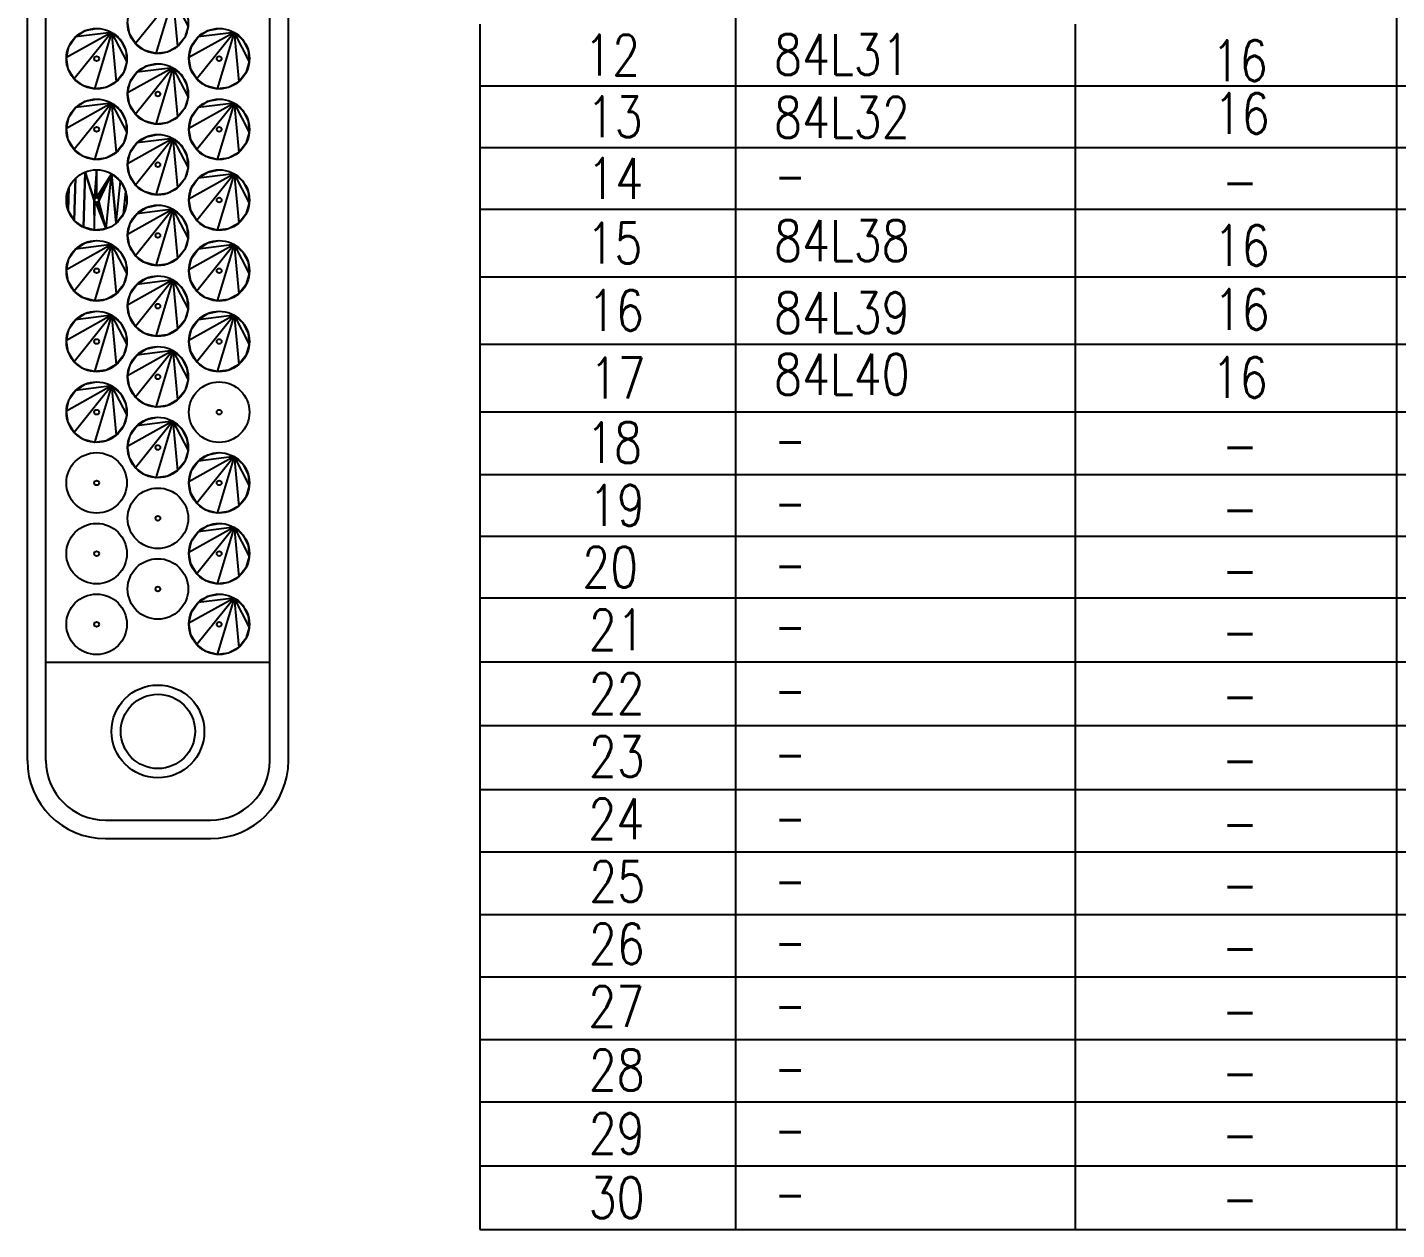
# Model space of a CAD drawing. Extents: x 260 to 819, y -886 to -454.
# Drawn here: x 499.7 to 586.3, y -694.9 to -618.8 of the extents above; entities that cross this region are included whole.
import ezdxf

# ---------------------------------------------------------------- set-up
doc = ezdxf.new("R2010")
doc.units = 0
doc.header["$LTSCALE"] = 150
doc.header["$MEASUREMENT"] = 0
doc.layers.get('0').update_dxf_attribs({"color": 6, "linetype": 'CONTINUOUS'})
doc.layers.add('현배선도', color=7, linetype='CONTINUOUS')
doc.styles.get("Standard").update_dxf_attribs({"font": 'romans.shx', "width": 0.8, "bigfont": 'whgtxt.shx'})

msp = doc.modelspace()

# ---------------------------------------------------------------- linework, layer by layer
at = {"color": 7, "linetype": 'Continuous'}
for p, q in [((499.667, -665.255), (499.667, -562.936)), ((500.842, -665.255), (500.842, -562.936)), ((515.012, -665.255), (515.012, -562.936)), ((516.187, -665.255), (516.187, -562.936)), ((500.842, -659.027), (515.012, -659.027)), ((504.602, -669.015), (511.252, -669.015)), ((504.602, -670.19), (511.252, -670.19))]:
    msp.add_line(p, q, dxfattribs=at)
for points in [[(508.876, -616.908), (506.506, -619.856), (506.128, -619.23), (506.013, -618.508)], [(508.876, -616.908), (507.799, -620.483), (507.092, -620.295), (506.506, -619.856)], [(508.876, -616.908), (509.163, -620.035), (508.524, -620.391), (507.799, -620.483)], [(508.876, -616.908), (509.833, -618.764), (509.621, -619.465), (509.163, -620.035)], [(504.999, -619.147), (502.629, -622.095), (502.251, -621.468), (502.135, -620.746)], [(504.999, -619.147), (502.135, -620.746), (502.299, -620.033), (502.718, -619.433)], [(504.999, -619.147), (503.921, -622.721), (503.214, -622.534), (502.629, -622.095)], [(504.999, -619.147), (502.718, -619.433), (503.331, -619.035), (504.05, -618.895)], [(504.999, -619.147), (505.286, -622.273), (504.647, -622.63), (503.921, -622.721)], [(504.999, -619.147), (505.553, -619.624), (505.888, -620.274), (505.955, -621.003)], [(504.999, -619.147), (505.955, -621.003), (505.744, -621.703), (505.286, -622.273)], [(512.754, -619.147), (510.384, -622.095), (510.006, -621.468), (509.89, -620.746)], [(512.754, -619.147), (509.89, -620.746), (510.054, -620.033), (510.473, -619.433)], [(512.754, -619.147), (511.676, -622.721), (510.969, -622.534), (510.384, -622.095)], [(512.754, -619.147), (510.473, -619.433), (511.086, -619.035), (511.805, -618.895)], [(512.754, -619.147), (513.041, -622.273), (512.402, -622.63), (511.676, -622.721)], [(512.754, -619.147), (513.308, -619.624), (513.643, -620.274), (513.71, -621.003)], [(512.754, -619.147), (513.71, -621.003), (513.499, -621.703), (513.041, -622.273)], [(508.876, -621.385), (506.596, -621.672), (507.209, -621.273), (507.927, -621.133)], [(508.876, -621.385), (506.506, -624.333), (506.128, -623.707), (506.013, -622.984)], [(508.876, -621.385), (506.013, -622.984), (506.177, -622.271), (506.596, -621.672)], [(508.876, -621.385), (507.799, -624.959), (507.092, -624.772), (506.506, -624.333)], [(508.876, -621.385), (509.163, -624.512), (508.524, -624.868), (507.799, -624.959)], [(508.876, -621.385), (509.431, -621.862), (509.766, -622.513), (509.833, -623.241)], [(508.876, -621.385), (509.833, -623.241), (509.621, -623.941), (509.163, -624.512)], [(504.999, -623.623), (502.629, -626.571), (502.251, -625.945), (502.135, -625.223)], [(504.999, -623.623), (502.135, -625.223), (502.299, -624.51), (502.718, -623.91)], [(504.999, -623.623), (503.921, -627.198), (503.214, -627.01), (502.629, -626.571)], [(504.999, -623.623), (502.718, -623.91), (503.331, -623.511), (504.05, -623.372)], [(504.999, -623.623), (505.286, -626.75), (504.647, -627.107), (503.921, -627.198)], [(504.999, -623.623), (505.553, -624.101), (505.888, -624.751), (505.955, -625.479)], [(504.999, -623.623), (505.955, -625.479), (505.744, -626.18), (505.286, -626.75)], [(512.754, -623.623), (510.384, -626.571), (510.006, -625.945), (509.89, -625.223)], [(512.754, -623.623), (509.89, -625.223), (510.054, -624.51), (510.473, -623.91)], [(512.754, -623.623), (511.676, -627.198), (510.969, -627.01), (510.384, -626.571)], [(512.754, -623.623), (510.473, -623.91), (511.086, -623.511), (511.805, -623.372)], [(512.754, -623.623), (513.041, -626.75), (512.402, -627.107), (511.676, -627.198)], [(512.754, -623.623), (513.308, -624.101), (513.643, -624.751), (513.71, -625.479)], [(512.754, -623.623), (513.71, -625.479), (513.499, -626.18), (513.041, -626.75)], [(508.876, -625.862), (506.596, -626.148), (507.209, -625.75), (507.927, -625.61)], [(508.876, -625.862), (506.506, -628.81), (506.128, -628.183), (506.013, -627.461)], [(508.876, -625.862), (506.013, -627.461), (506.177, -626.748), (506.596, -626.148)], [(508.876, -625.862), (507.799, -629.436), (507.092, -629.249), (506.506, -628.81)], [(508.876, -625.862), (509.163, -628.988), (508.524, -629.345), (507.799, -629.436)], [(508.876, -625.862), (509.431, -626.339), (509.766, -626.989), (509.833, -627.718)], [(508.876, -625.862), (509.833, -627.718), (509.621, -628.418), (509.163, -628.988)], [(503.331, -627.988), (503.214, -631.487), (502.629, -631.048), (502.718, -628.387)], [(503.921, -631.675), (503.214, -631.487), (503.331, -627.988), (503.897, -629.764)], [(504.05, -627.848), (503.897, -629.764), (503.331, -627.988)], [(504.05, -627.848), (503.942, -629.656), (503.908, -629.705), (503.897, -629.764)], [(504.05, -627.848), (504.05, -629.611), (503.991, -629.623), (503.942, -629.656)], [(504.999, -628.1), (504.05, -629.611), (504.05, -627.848)], [(504.999, -628.1), (504.158, -629.656), (504.108, -629.623), (504.05, -629.611)], [(504.999, -628.1), (504.202, -629.764), (504.191, -629.705), (504.158, -629.656)], [(504.647, -631.583), (504.191, -629.822), (504.202, -629.764), (504.999, -628.1)], [(504.647, -631.583), (504.999, -628.1), (505.286, -631.227)], [(505.286, -631.227), (504.999, -628.1), (505.553, -628.577)], [(512.754, -628.1), (510.384, -631.048), (510.006, -630.422), (509.89, -629.699)], [(512.754, -628.1), (509.89, -629.699), (510.054, -628.986), (510.473, -628.387)], [(512.754, -628.1), (511.676, -631.675), (510.969, -631.487), (510.384, -631.048)], [(512.754, -628.1), (510.473, -628.387), (511.086, -627.988), (511.805, -627.848)], [(512.754, -628.1), (513.041, -631.227), (512.402, -631.583), (511.676, -631.675)], [(512.754, -628.1), (513.308, -628.577), (513.643, -629.228), (513.71, -629.956)], [(512.754, -628.1), (513.71, -629.956), (513.499, -630.657), (513.041, -631.227)], [(502.299, -628.986), (502.251, -630.422), (502.135, -629.699)], [(502.718, -628.387), (502.629, -631.048), (502.251, -630.422), (502.299, -628.986)], [(505.744, -630.657), (505.286, -631.227), (505.553, -628.577), (505.888, -629.228)], [(503.921, -631.675), (503.897, -629.764), (503.908, -629.822), (503.942, -629.872)], [(504.647, -631.583), (503.921, -631.675), (503.942, -629.872), (503.991, -629.905)], [(504.647, -631.583), (503.991, -629.905), (504.05, -629.916), (504.108, -629.905)], [(504.647, -631.583), (504.108, -629.905), (504.158, -629.872), (504.191, -629.822)], [(505.744, -630.657), (505.888, -629.228), (505.955, -629.956)], [(508.876, -630.339), (506.506, -633.286), (506.128, -632.66), (506.013, -631.938)], [(508.876, -630.339), (506.013, -631.938), (506.177, -631.225), (506.596, -630.625)], [(508.876, -630.339), (507.799, -633.913), (507.092, -633.725), (506.506, -633.286)], [(508.876, -630.339), (506.596, -630.625), (507.209, -630.226), (507.927, -630.087)], [(508.876, -630.339), (509.163, -633.465), (508.524, -633.822), (507.799, -633.913)], [(508.876, -630.339), (509.431, -630.816), (509.766, -631.466), (509.833, -632.195)], [(508.876, -630.339), (509.833, -632.195), (509.621, -632.895), (509.163, -633.465)], [(504.999, -632.577), (502.629, -635.525), (502.251, -634.898), (502.135, -634.176)], [(504.999, -632.577), (502.135, -634.176), (502.299, -633.463), (502.718, -632.864)], [(504.999, -632.577), (503.921, -636.151), (503.214, -635.964), (502.629, -635.525)], [(504.999, -632.577), (502.718, -632.864), (503.331, -632.465), (504.05, -632.325)], [(504.999, -632.577), (505.286, -635.703), (504.647, -636.06), (503.921, -636.151)], [(504.999, -632.577), (505.553, -633.054), (505.888, -633.704), (505.955, -634.433)], [(504.999, -632.577), (505.955, -634.433), (505.744, -635.133), (505.286, -635.703)], [(512.754, -632.577), (510.384, -635.525), (510.006, -634.898), (509.89, -634.176)], [(512.754, -632.577), (509.89, -634.176), (510.054, -633.463), (510.473, -632.864)], [(512.754, -632.577), (511.676, -636.151), (510.969, -635.964), (510.384, -635.525)], [(512.754, -632.577), (510.473, -632.864), (511.086, -632.465), (511.805, -632.325)], [(512.754, -632.577), (513.041, -635.703), (512.402, -636.06), (511.676, -636.151)], [(512.754, -632.577), (513.308, -633.054), (513.643, -633.704), (513.71, -634.433)], [(512.754, -632.577), (513.71, -634.433), (513.499, -635.133), (513.041, -635.703)], [(508.876, -634.815), (506.506, -637.763), (506.128, -637.137), (506.013, -636.414)], [(508.876, -634.815), (506.013, -636.414), (506.177, -635.702), (506.596, -635.102)], [(508.876, -634.815), (507.799, -638.39), (507.092, -638.202), (506.506, -637.763)], [(508.876, -634.815), (506.596, -635.102), (507.209, -634.703), (507.927, -634.564)], [(508.876, -634.815), (509.163, -637.942), (508.524, -638.298), (507.799, -638.39)], [(508.876, -634.815), (509.431, -635.293), (509.766, -635.943), (509.833, -636.671)], [(508.876, -634.815), (509.833, -636.671), (509.621, -637.372), (509.163, -637.942)], [(504.999, -637.054), (502.718, -637.34), (503.331, -636.942), (504.05, -636.802)], [(512.754, -637.054), (510.473, -637.34), (511.086, -636.942), (511.805, -636.802)], [(504.999, -637.054), (502.629, -640.002), (502.251, -639.375), (502.135, -638.653)], [(504.999, -637.054), (502.135, -638.653), (502.299, -637.94), (502.718, -637.34)], [(504.999, -637.054), (503.921, -640.628), (503.214, -640.441), (502.629, -640.002)], [(504.999, -637.054), (505.286, -640.18), (504.647, -640.537), (503.921, -640.628)], [(504.999, -637.054), (505.553, -637.531), (505.888, -638.181), (505.955, -638.91)], [(504.999, -637.054), (505.955, -638.91), (505.744, -639.61), (505.286, -640.18)], [(512.754, -637.054), (510.384, -640.002), (510.006, -639.375), (509.89, -638.653)], [(512.754, -637.054), (509.89, -638.653), (510.054, -637.94), (510.473, -637.34)], [(512.754, -637.054), (511.676, -640.628), (510.969, -640.441), (510.384, -640.002)], [(512.754, -637.054), (513.041, -640.18), (512.402, -640.537), (511.676, -640.628)], [(512.754, -637.054), (513.308, -637.531), (513.643, -638.181), (513.71, -638.91)], [(512.754, -637.054), (513.71, -638.91), (513.499, -639.61), (513.041, -640.18)], [(508.876, -639.292), (506.506, -642.24), (506.128, -641.614), (506.013, -640.891)], [(508.876, -639.292), (506.013, -640.891), (506.177, -640.178), (506.596, -639.579)], [(508.876, -639.292), (507.799, -642.866), (507.092, -642.679), (506.506, -642.24)], [(508.876, -639.292), (506.596, -639.579), (507.209, -639.18), (507.927, -639.04)], [(508.876, -639.292), (509.163, -642.419), (508.524, -642.775), (507.799, -642.866)], [(508.876, -639.292), (509.431, -639.769), (509.766, -640.42), (509.833, -641.148)], [(508.876, -639.292), (509.833, -641.148), (509.621, -641.848), (509.163, -642.419)], [(504.999, -641.53), (502.629, -644.478), (502.251, -643.852), (502.135, -643.13)], [(504.999, -641.53), (502.135, -643.13), (502.299, -642.417), (502.718, -641.817)], [(504.999, -641.53), (503.921, -645.105), (503.214, -644.917), (502.629, -644.478)], [(504.999, -641.53), (502.718, -641.817), (503.331, -641.418), (504.05, -641.279)], [(504.999, -641.53), (505.286, -644.657), (504.647, -645.014), (503.921, -645.105)], [(504.999, -641.53), (505.553, -642.008), (505.888, -642.658), (505.955, -643.386)], [(504.999, -641.53), (505.955, -643.386), (505.744, -644.087), (505.286, -644.657)], [(508.876, -643.769), (506.506, -646.717), (506.128, -646.09), (506.013, -645.368)], [(508.876, -643.769), (506.013, -645.368), (506.177, -644.655), (506.596, -644.055)], [(508.876, -643.769), (507.799, -647.343), (507.092, -647.156), (506.506, -646.717)], [(508.876, -643.769), (506.596, -644.055), (507.209, -643.657), (507.927, -643.517)], [(508.876, -643.769), (509.163, -646.895), (508.524, -647.252), (507.799, -647.343)], [(508.876, -643.769), (509.431, -644.246), (509.766, -644.896), (509.833, -645.625)], [(508.876, -643.769), (509.833, -645.625), (509.621, -646.325), (509.163, -646.895)], [(512.754, -646.007), (510.384, -648.955), (510.006, -648.329), (509.89, -647.606)], [(512.754, -646.007), (509.89, -647.606), (510.054, -646.893), (510.473, -646.294)], [(512.754, -646.007), (511.676, -649.582), (510.969, -649.394), (510.384, -648.955)], [(512.754, -646.007), (510.473, -646.294), (511.086, -645.895), (511.805, -645.755)], [(512.754, -646.007), (513.041, -649.134), (512.402, -649.49), (511.676, -649.582)], [(512.754, -646.007), (513.308, -646.484), (513.643, -647.135), (513.71, -647.863)], [(512.754, -646.007), (513.71, -647.863), (513.499, -648.564), (513.041, -649.134)], [(512.754, -650.484), (510.384, -653.432), (510.006, -652.805), (509.89, -652.083)], [(512.754, -650.484), (509.89, -652.083), (510.054, -651.37), (510.473, -650.771)], [(512.754, -650.484), (511.676, -654.058), (510.969, -653.871), (510.384, -653.432)], [(512.754, -650.484), (510.473, -650.771), (511.086, -650.372), (511.805, -650.232)], [(512.754, -650.484), (513.041, -653.61), (512.402, -653.967), (511.676, -654.058)], [(512.754, -650.484), (513.308, -650.961), (513.643, -651.611), (513.71, -652.34)], [(512.754, -650.484), (513.71, -652.34), (513.499, -653.04), (513.041, -653.61)], [(512.754, -654.961), (510.384, -657.909), (510.006, -657.282), (509.89, -656.56)], [(512.754, -654.961), (509.89, -656.56), (510.054, -655.847), (510.473, -655.247)], [(512.754, -654.961), (511.676, -658.535), (510.969, -658.348), (510.384, -657.909)], [(512.754, -654.961), (510.473, -655.247), (511.086, -654.849), (511.805, -654.709)], [(512.754, -654.961), (513.041, -658.087), (512.402, -658.444), (511.676, -658.535)], [(512.754, -654.961), (513.308, -655.438), (513.643, -656.088), (513.71, -656.817)], [(512.754, -654.961), (513.71, -656.817), (513.499, -657.517), (513.041, -658.087)]]:
    msp.add_lwpolyline(points, dxfattribs=at)
for centre, radius in [((507.927, -618.572), 1.915), ((504.05, -620.81), 1.915), ((511.805, -620.81), 1.915), ((504.05, -620.81), 0.153), ((507.927, -623.049), 1.915), ((511.805, -620.81), 0.153), ((507.927, -623.049), 0.153), ((504.05, -625.287), 1.915), ((511.805, -625.287), 1.915), ((504.05, -625.287), 0.153), ((507.927, -627.525), 1.915), ((511.805, -625.287), 0.153), ((507.927, -627.525), 0.153), ((504.05, -629.764), 1.915), ((511.805, -629.764), 1.915), ((504.05, -629.764), 0.153), ((511.805, -629.764), 0.153), ((507.927, -632.002), 1.915), ((504.05, -634.24), 1.915), ((507.927, -632.002), 0.153), ((511.805, -634.24), 1.915), ((504.05, -634.24), 0.153), ((511.805, -634.24), 0.153), ((507.927, -636.479), 1.915), ((504.05, -638.717), 1.915), ((507.927, -636.479), 0.153), ((511.805, -638.717), 1.915), ((504.05, -638.717), 0.153), ((511.805, -638.717), 0.153), ((507.927, -640.956), 1.915), ((507.927, -640.956), 0.153), ((504.05, -643.194), 1.915), ((511.805, -643.194), 1.915), ((504.05, -643.194), 0.153), ((507.927, -645.432), 1.915), ((511.805, -643.194), 0.153), ((507.927, -645.432), 0.153), ((504.05, -647.671), 1.915), ((511.805, -647.671), 1.915), ((504.05, -647.671), 0.153), ((507.927, -649.909), 1.915), ((511.805, -647.671), 0.153), ((507.927, -649.909), 0.153), ((504.05, -652.147), 1.915), ((511.805, -652.147), 1.915), ((504.05, -652.147), 0.153), ((507.927, -654.386), 1.915), ((511.805, -652.147), 0.153), ((507.927, -654.386), 0.153), ((504.05, -656.624), 1.915), ((511.805, -656.624), 1.915), ((504.05, -656.624), 0.153), ((511.805, -656.624), 0.153), ((507.927, -663.407), 2.937), ((507.927, -663.407), 2.35)]:
    msp.add_circle(centre, radius, dxfattribs=at)
for centre, radius, start, end in [((504.602, -665.255), 4.935, 180.00001, 270), ((504.602, -665.255), 3.76, 180.00001, 270), ((511.252, -665.255), 4.935, 270, 0), ((511.252, -665.255), 3.76, 270, 0)]:
    msp.add_arc(centre, radius, start, end, dxfattribs=at)
at = {"layer": '현배선도', "color": 0}
for p, q in [((544.474, -570.062), (544.474, -686.866)), ((544.474, -570.062), (544.474, -694.949)), ((586.323, -570.062), (586.323, -694.949)), ((544.474, -601.973), (544.474, -694.949)), ((528.311, -618.634), (528.311, -622.538)), ((544.474, -618.634), (544.474, -622.538)), ((565.973, -618.634), (565.973, -622.538)), ((528.311, -622.538), (544.474, -622.538)), ((528.311, -622.538), (528.311, -626.443)), ((544.474, -622.538), (544.474, -626.443)), ((544.474, -622.538), (586.323, -622.538)), ((565.973, -622.538), (565.973, -626.443)), ((586.323, -622.538), (627.74, -622.538)), ((528.311, -626.443), (544.474, -626.443)), ((528.311, -626.443), (528.311, -630.348)), ((544.474, -626.443), (544.474, -630.348)), ((544.474, -626.443), (586.323, -626.443)), ((565.973, -626.443), (565.973, -630.348)), ((586.323, -626.443), (621.966, -626.443)), ((528.311, -630.348), (544.474, -630.348)), ((528.311, -630.348), (528.311, -634.621)), ((544.474, -630.348), (544.474, -634.621)), ((544.474, -630.348), (586.323, -630.348)), ((565.973, -630.348), (565.973, -634.621)), ((586.323, -630.348), (627.74, -630.348)), ((528.311, -634.621), (544.474, -634.621)), ((528.311, -634.621), (528.311, -638.894)), ((544.474, -634.621), (544.474, -638.894)), ((544.474, -634.621), (586.323, -634.621)), ((565.973, -634.621), (565.973, -638.894)), ((586.323, -634.621), (627.74, -634.621)), ((528.311, -638.894), (544.474, -638.894)), ((528.311, -638.894), (528.311, -643.167)), ((544.474, -638.894), (544.474, -643.167)), ((544.474, -638.894), (586.323, -638.894)), ((565.973, -638.894), (565.973, -643.167)), ((586.323, -638.894), (627.74, -638.894)), ((528.311, -643.167), (544.474, -643.167)), ((528.311, -643.167), (528.311, -647.145)), ((544.474, -643.167), (544.474, -647.145)), ((544.474, -643.167), (586.323, -643.167)), ((565.973, -643.167), (565.973, -647.145)), ((586.323, -643.167), (627.74, -643.167)), ((528.311, -647.145), (544.474, -647.145)), ((528.311, -647.145), (528.311, -651.05)), ((544.474, -647.145), (544.474, -651.05)), ((544.474, -647.145), (586.323, -647.145)), ((565.973, -647.145), (565.973, -651.05)), ((586.323, -647.145), (627.74, -647.145)), ((528.311, -651.05), (544.474, -651.05)), ((528.311, -651.05), (528.311, -654.955)), ((544.474, -651.05), (544.474, -654.955)), ((544.474, -651.05), (586.323, -651.05)), ((565.973, -651.05), (565.973, -654.955)), ((586.323, -651.05), (627.74, -651.05)), ((528.311, -654.955), (544.474, -654.955)), ((528.311, -654.955), (528.311, -658.996)), ((544.474, -654.955), (544.474, -658.996)), ((544.474, -654.955), (586.323, -654.955)), ((565.973, -654.955), (565.973, -658.996)), ((586.323, -654.955), (627.74, -654.955)), ((528.311, -658.996), (544.474, -658.996)), ((528.311, -658.996), (528.311, -663.038)), ((544.474, -658.996), (544.474, -663.038)), ((544.474, -658.996), (586.323, -658.996)), ((565.973, -658.996), (565.973, -663.038)), ((586.323, -658.996), (627.74, -658.996)), ((528.311, -663.038), (544.474, -663.038)), ((528.311, -663.038), (528.311, -667.079)), ((544.474, -663.038), (544.474, -667.079)), ((544.474, -663.038), (586.323, -663.038)), ((565.973, -663.038), (565.973, -667.079)), ((586.323, -663.038), (627.74, -663.038)), ((528.311, -667.079), (544.474, -667.079)), ((528.311, -667.079), (528.311, -671.037)), ((544.474, -667.079), (544.474, -671.037)), ((544.474, -667.079), (586.323, -667.079)), ((565.973, -667.079), (565.973, -671.037)), ((586.323, -667.079), (627.74, -667.079)), ((528.311, -671.037), (544.474, -671.037)), ((528.311, -671.037), (528.311, -674.994)), ((544.474, -671.037), (544.474, -674.994)), ((544.474, -671.037), (586.323, -671.037)), ((565.973, -671.037), (565.973, -674.994)), ((586.323, -671.037), (627.74, -671.037)), ((528.311, -674.994), (544.474, -674.994)), ((528.311, -674.994), (528.311, -686.866)), ((544.474, -674.994), (544.474, -678.951)), ((544.474, -674.994), (586.323, -674.994)), ((565.973, -674.994), (565.973, -686.866)), ((586.323, -674.994), (627.74, -674.994)), ((528.311, -678.951), (544.474, -678.951)), ((544.474, -678.951), (586.323, -678.951)), ((586.323, -678.951), (627.74, -678.951)), ((528.311, -682.909), (544.474, -682.909)), ((544.474, -682.909), (586.323, -682.909)), ((586.323, -682.909), (627.74, -682.909)), ((528.311, -686.866), (544.474, -686.866)), ((528.311, -686.866), (528.311, -690.908)), ((544.474, -686.866), (586.323, -686.866)), ((544.474, -686.866), (544.474, -690.908)), ((565.973, -686.866), (565.973, -690.908)), ((586.323, -686.866), (627.74, -686.866)), ((528.311, -690.908), (544.474, -690.908)), ((528.311, -690.908), (528.311, -694.949)), ((544.474, -690.908), (544.474, -694.949)), ((544.474, -690.908), (586.323, -690.908)), ((565.973, -690.908), (565.973, -694.949)), ((586.323, -690.908), (627.74, -690.908)), ((528.311, -694.949), (544.474, -694.949)), ((544.474, -694.949), (586.323, -694.949)), ((586.323, -694.949), (621.966, -694.949))]:
    msp.add_line(p, q, dxfattribs=at)

# ---------------------------------------------------------------- texts
at = {"layer": '현배선도', "color": 0, "width": 0.8}
for s, height, p in [('12', 2.5833, (534.9, -621.876)), ('84L31', 2.5833, (546.919, -621.839)), ('16', 2.5833, (574.621, -622.227)), ('16', 2.5833, (574.744, -625.573)), ('13', 2.5833, (535.061, -625.781)), ('84L32', 2.5833, (546.919, -625.817)), ('14', 2.5833, (535.095, -629.685)), ('-', 2.2, (546.956, -629.33)), ('-', 2.583, (575.258, -629.839)), ('15', 2.5833, (535.047, -633.774)), ('84L38', 2.5833, (546.919, -633.627)), ('16', 2.5833, (574.744, -633.933)), ('16', 2.5833, (535.14, -638.042)), ('84L39', 2.5833, (546.919, -638.183)), ('16', 2.5833, (574.744, -637.985)), ('84L40', 2.5833, (546.919, -642.087)), ('17', 2.5833, (535.255, -642.32)), ('16', 2.5833, (574.621, -642.287)), ('18', 2.5833, (535.025, -646.409)), ('-', 2.2, (546.956, -646.053)), ('-', 2.583, (575.258, -646.562)), ('19', 2.5833, (535.199, -650.387)), ('-', 2.2, (546.956, -650.032)), ('-', 2.583, (575.258, -650.541)), ('20', 2.5833, (534.777, -654.292)), ('-', 2.2, (546.956, -653.937)), ('-', 2.583, (575.258, -654.446)), ('21', 2.5833, (535.196, -658.265)), ('-', 2.2, (546.956, -657.842)), ('-', 2.583, (575.258, -658.35)), ('22', 2.5833, (535.192, -662.307)), ('-', 2.2, (546.956, -661.883)), ('-', 2.583, (575.258, -662.392)), ('23', 2.5833, (535.2, -666.28)), ('-', 2.2, (546.956, -665.925)), ('-', 2.583, (575.258, -666.433)), ('24', 2.5833, (535.165, -670.237)), ('-', 2.2, (546.956, -669.966)), ('-', 2.583, (575.258, -670.475)), ('25', 2.5833, (535.227, -674.195)), ('-', 2.2, (546.956, -673.945)), ('-', 2.583, (575.258, -674.38)), ('26', 2.5833, (535.2, -678.152)), ('-', 2.2, (546.956, -677.849)), ('-', 2.583, (575.258, -678.317)), ('27', 2.5833, (535.165, -682.109)), ('-', 2.2, (546.956, -681.838)), ('-', 2.583, (575.258, -682.347)), ('28', 2.5833, (535.196, -686.135)), ('-', 2.2, (546.956, -685.817)), ('-', 2.583, (575.258, -686.252)), ('29', 2.5833, (535.193, -690.155)), ('-', 2.2, (546.956, -689.721)), ('-', 2.583, (575.258, -690.189)), ('30', 2.5833, (535.192, -694.218)), ('-', 2.2, (546.956, -693.763)), ('-', 2.583, (575.258, -694.231))]:
    msp.add_text(s, height=height, dxfattribs=at).set_placement(p)

doc.saveas('drawing.dxf')
